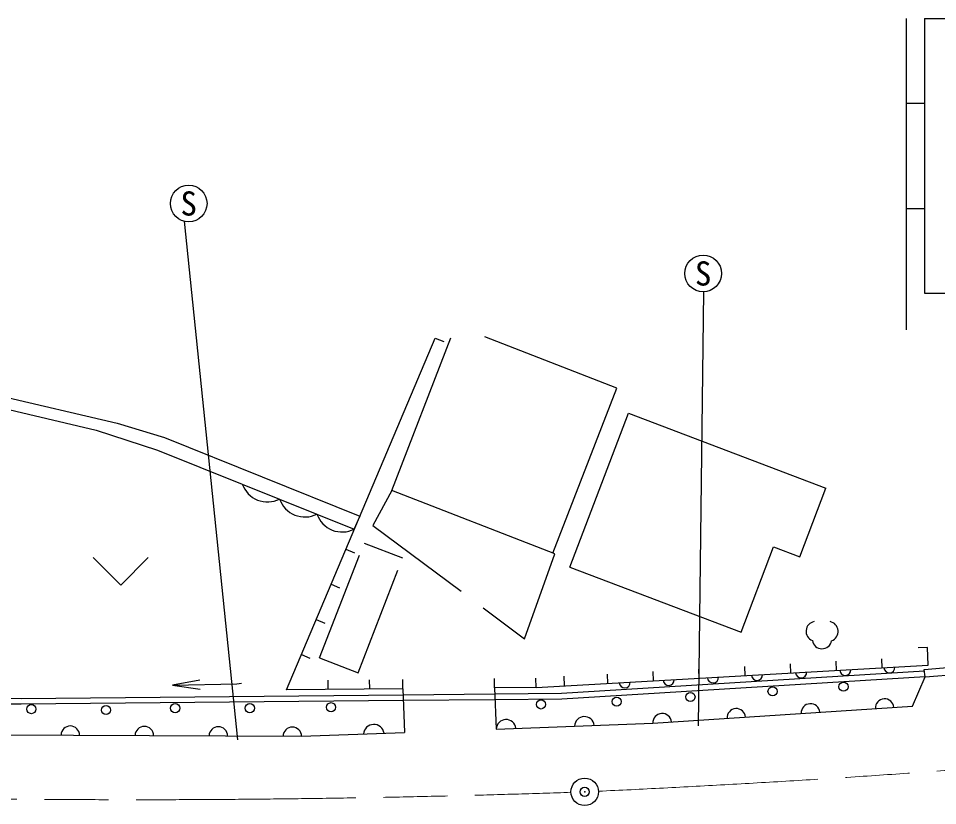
# Model space of a CAD drawing. Units: millimetres, scale not verified. Extents: x 40000 to 680000, y 20000 to 380000.
# Drawn here: x 334646 to 384811, y 270575 to 313526 of the extents above; entities that cross this region are included whole.
import ezdxf
from ezdxf.enums import TextEntityAlignment as Align

# ---------------------------------------------------------------- set-up
doc = ezdxf.new("R2010")
doc.units = ezdxf.units.MM
doc.header["$LTSCALE"] = 1000
doc.header["$PDMODE"] = 32
doc.header["$PDSIZE"] = 500
doc.linetypes.add('CHAIN', pattern=[18.5, 12, -1.5, 3.5, -1.5])
doc.linetypes.add('DASHED', pattern=[7.5, 6, -1.5])
for name, color, linetype, lineweight in [('M-BGD', 7, 'Continuous', 25), ('M-BGD-EXST', 7, 'Continuous', 25), ('M-BMK', 2, 'CHAIN', 13), ('M-BMK-SRVR', 3, 'Continuous', 25), ('M-STR-STRC', 7, 'Continuous', 25)]:
    doc.layers.add(name, color=color, linetype=linetype, lineweight=lineweight)
doc.layers.add('M-OTRS', color=6, linetype='Continuous')
doc.styles.add('ＭＳ ゴシック', font='')
doc.styles.get('ＭＳ ゴシック').set_extended_font_data('MS Gothic')

# ---------------------------------------------------------------- blocks, each defined once
blk = doc.blocks.new('open_arrow')
at = {"color": 0, "linetype": 'Continuous', "lineweight": -2}
blk.add_lwpolyline([(7.5, 1.25), (0, 0), (7.5, -1.25)], dxfattribs=at)

msp = doc.modelspace()

# ---------------------------------------------------------------- linework, layer by layer
at = {"layer": 'M-BGD'}
for p, q in [((349278, 276895), (357395, 296083)), ((355019, 287770), (358251, 296103)), ((357395, 296083), (357856, 295888)), ((367310, 293355), (360103, 296150)), ((326603, 294583), (340042, 291440)), ((327198, 293816), (338900, 291051)), ((363819, 284356), (367310, 293355)), ((364747, 283589), (367940, 291985)), ((367940, 291985), (378708, 287891)), ((338900, 291051), (342243, 289967)), ((340042, 291440), (342619, 290659)), ((342619, 290659), (353286, 286369)), ((342243, 289967), (346866, 288122)), ((346866, 288122), (352976, 285662)), ((363919, 284317), (355019, 287770)), ((377285, 284149), (378708, 287891)), ((352976, 285662), (353290, 286379)), ((352525, 284570), (352985, 284375)), ((374088, 280037), (375858, 284691)), ((375858, 284691), (377285, 284149)), ((364747, 283589), (374088, 280037)), ((351713, 282652), (352173, 282457)), ((350901, 280733), (351362, 280538)), ((384250, 279195), (383751, 279181)), ((384287, 278231), (384250, 279195)), ((350089, 278814), (350550, 278619)), ((379294, 277949), (379275, 278449)), ((381790, 278090), (381771, 278590)), ((362898, 277023), (384287, 278231)), ((371804, 277526), (371785, 278026)), ((374301, 277667), (374282, 278167)), ((376797, 277808), (376778, 278308)), ((384124, 277609), (384085, 278008)), ((351548, 276917), (351543, 277417)), ((353818, 276938), (353813, 277438)), ((355626, 276955), (355621, 277455)), ((360628, 277002), (360623, 277502)), ((362898, 277023), (362893, 277523)), ((384095, 277908), (364290, 276686)), ((384124, 277609), (364300, 276386)), ((364449, 277110), (364430, 277638)), ((366811, 277244), (366792, 277744)), ((369308, 277385), (369289, 277885)), ((383436, 276002), (384124, 277609)), ((355626, 276955), (349278, 276895)), ((355626, 276955), (355725, 274566)), ((362898, 277023), (360628, 277002)), ((360628, 277002), (360722, 274752)), ((334797, 276409), (327040, 276440)), ((355640, 276605), (334797, 276409)), ((364290, 276686), (360643, 276651)), ((334798, 276109), (327074, 276140)), ((355653, 276305), (334798, 276109)), ((364300, 276386), (360655, 276351)), ((369271, 275071), (383436, 276002)), ((360722, 274752), (369271, 275071)), ((326880, 274471), (350102, 274356)), ((350102, 274356), (355725, 274566))]:
    msp.add_line(p, q, dxfattribs=at)
at = {"layer": 'M-BGD', "linetype": 'DASHED'}
for p, q in [((355019, 287770), (353995, 285859)), ((353995, 285859), (362269, 279681)), ((351085, 278643), (353513, 284900)), ((353513, 284900), (355614, 284085)), ((353186, 277828), (355614, 284085)), ((362269, 279681), (363919, 284317)), ((351085, 278643), (353186, 277828)), ((384085, 278008), (389730, 278454)), ((384124, 277609), (389850, 278061)), ((360643, 276651), (355640, 276605)), ((360655, 276351), (355653, 276305))]:
    msp.add_line(p, q, dxfattribs=at)
at = {"layer": 'M-BGD'}
msp.add_lwpolyline([(343055, 277138), (346570, 277228), (346818, 277249)], dxfattribs=at)
for centre in [(375804, 276809), (379676, 277064), (367297, 276249), (371322, 276503), (335356, 275841), (339432, 275790), (343201, 275892), (347277, 275892), (351709, 275943), (363171, 276096)]:
    msp.add_circle(centre, 250, dxfattribs=at)
for centre, radius, start, end in [((348241, 288597), 1455, 199.0908, 297.0537), ((350277, 287778), 1455, 199.0908, 297.0537), ((352314, 286958), 1455, 199.0908, 297.0537), ((379772, 277977), 301, 183.5079, 2.9574), ((382180, 278113), 301, 183.5079, 2.9574), ((370141, 277433), 301, 183.5079, 2.9574), ((372549, 277569), 301, 183.5079, 2.9574), ((374957, 277705), 301, 183.5079, 2.9574), ((377364, 277841), 301, 183.5079, 2.9574), ((367733, 277297), 301, 183.5079, 2.9574), ((377872, 275629), 507, 4.5552, 182.962), ((381919, 275895), 507, 4.5552, 182.962), ((365532, 274896), 536, 5.9766, 178.2932), ((369777, 275097), 507, 4.5552, 182.962), ((373825, 275363), 507, 4.5552, 182.962), ((337481, 274414), 505, 0.2693, 179.1656), ((354041, 274437), 567, 8.8864, 175.3834), ((361257, 274736), 536, 5.9766, 178.2932), ((341520, 274394), 505, 0.2693, 179.1656), ((345559, 274374), 505, 0.2693, 179.1656), ((349597, 274354), 505, 0.2693, 179.1656)]:
    msp.add_arc(centre, radius, start, end, dxfattribs=at)
at = {"layer": 'M-BGD-EXST'}
for p, q in [((346623, 274158), (343706, 302455)), ((371764, 274932), (372059, 298610)), ((338729, 284106), (340229, 282606)), ((340229, 282606), (341729, 284106))]:
    msp.add_line(p, q, dxfattribs=at)
for centre in [(343941, 303427), (372015, 299609)]:
    msp.add_circle(centre, 1000, dxfattribs=at)
for centre, radius, start, end in [((378168, 280087), 537, 100.7561, 249.2973), ((378835, 280080), 545, 290.5662, 78.9611), ((378503, 279665), 532, 188.7398, 349.6111)]:
    msp.add_arc(centre, radius, start, end, dxfattribs=at)
at = {"layer": 'M-BMK'}
for centre, radius, start, end in [((341125, 965547), 694651, 263.89159, 271.95314), ((332881, 993125), 722538, 272.65093, 274.91123)]:
    msp.add_arc(centre, radius, start, end, dxfattribs=at)
at = {"layer": 'M-BMK-SRVR'}
msp.add_circle((365550, 271325), 750, dxfattribs=at)
at = {"layer": 'M-OTRS'}
msp.add_point((365550, 271325), dxfattribs=at)
at = {"layer": 'M-STR-STRC'}
for p, q in [((383088, 313526), (383088, 296526)), ((384088, 313526), (384088, 298526)), ((384088, 313526), (399088, 313526)), ((383088, 308901), (384088, 308901)), ((383088, 303151), (384088, 303151)), ((384088, 298526), (399088, 298526))]:
    msp.add_line(p, q, dxfattribs=at)

# ---------------------------------------------------------------- block references
at = {"layer": 'M-BGD', "xscale": 200, "yscale": 200, "rotation": 1.5}
msp.add_blockref('open_arrow', (343055, 277138), dxfattribs=at)

# ---------------------------------------------------------------- texts
at = {"layer": 'M-BGD-EXST', "style": 'ＭＳ ゴシック'}
for p in [(343941, 303427), (372015, 299609)]:
    msp.add_text('S', height=1320, dxfattribs=at).set_placement(p, align=Align.MIDDLE_CENTER)

doc.saveas('drawing.dxf')
